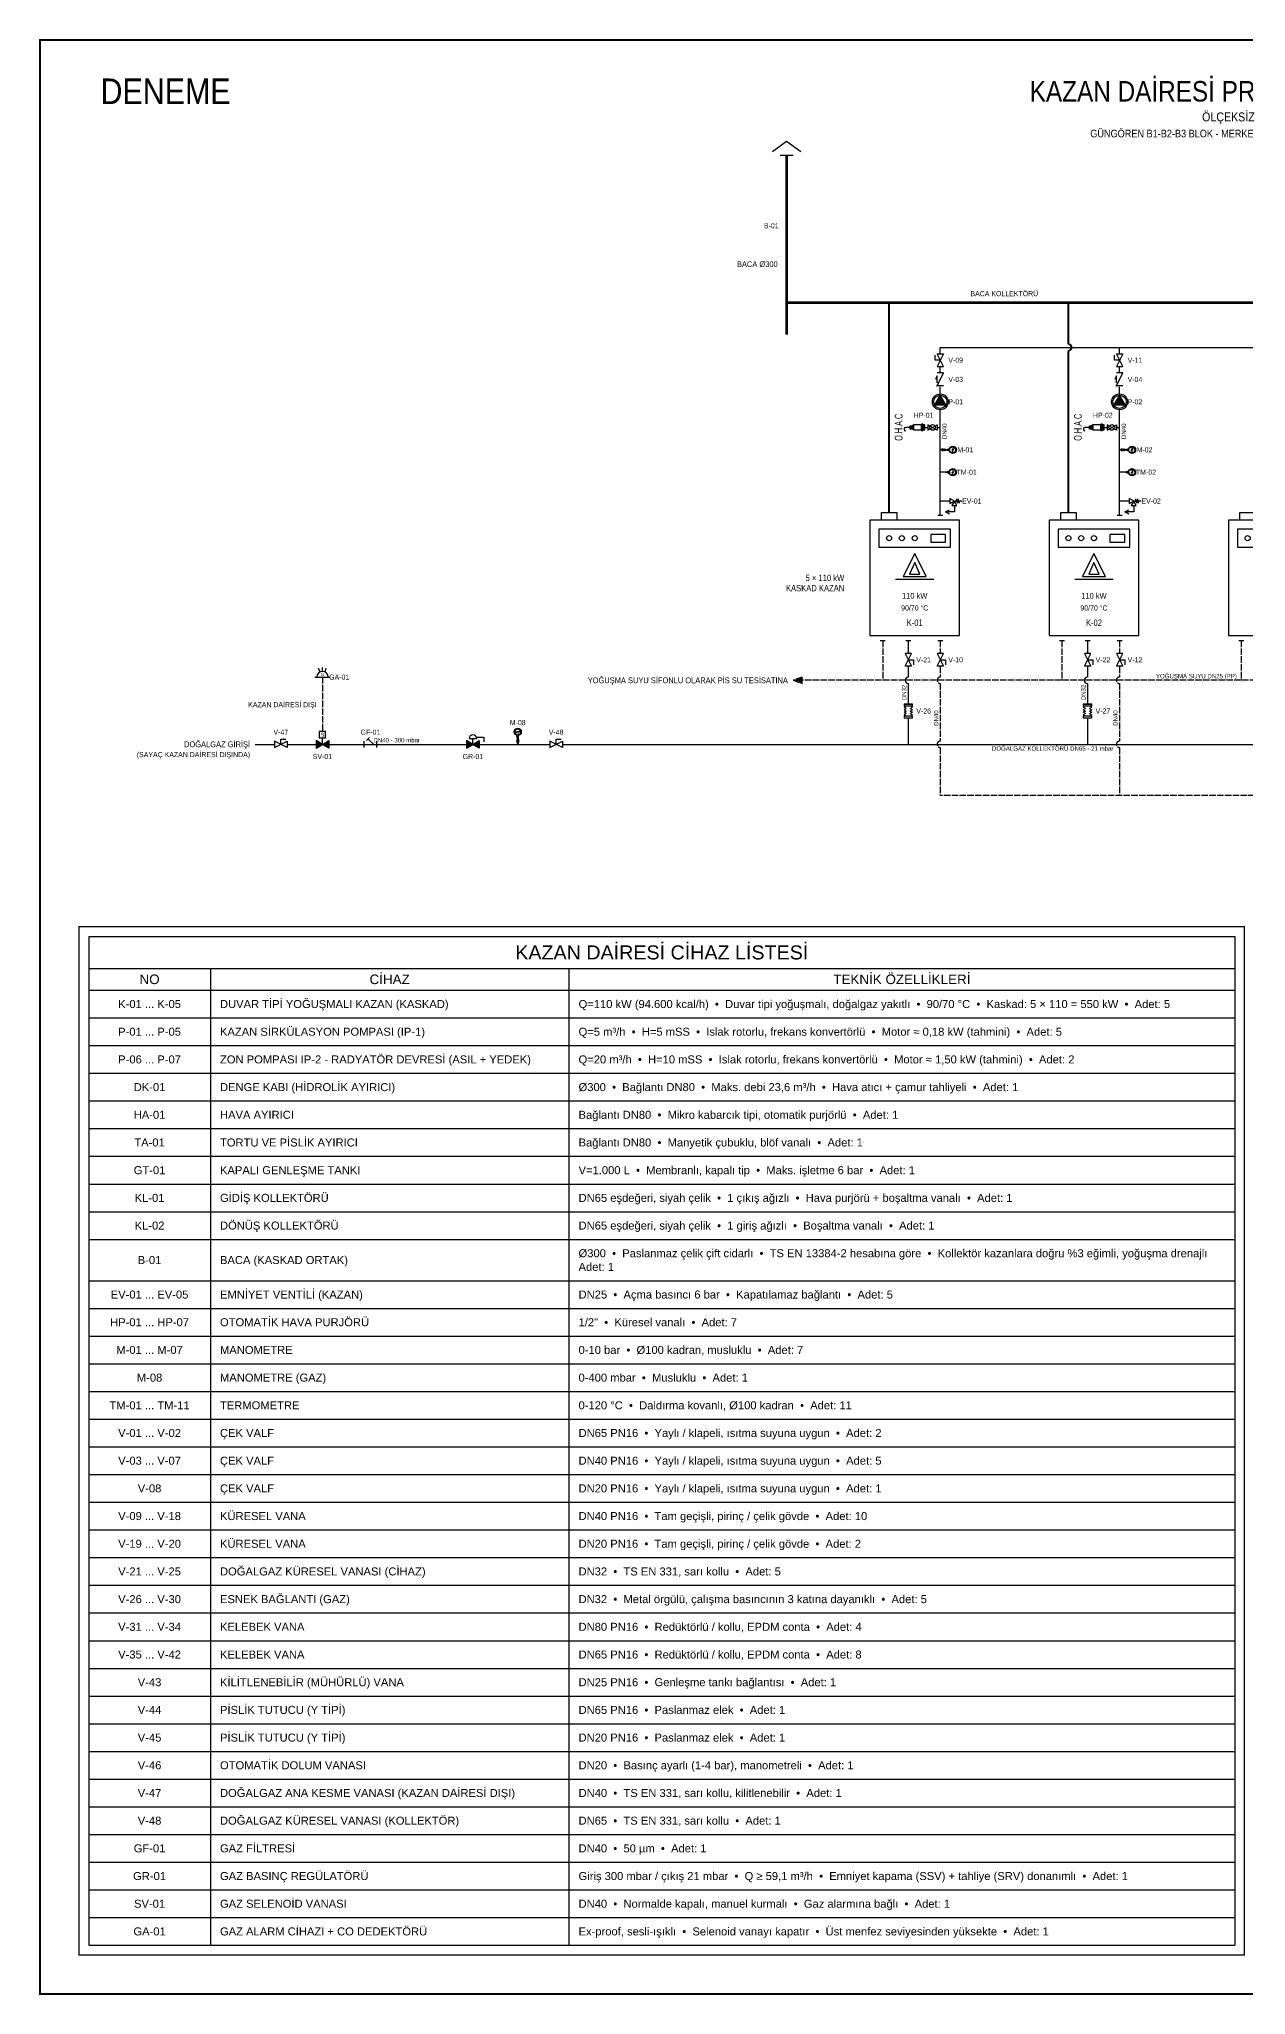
# Model space of a CAD drawing. Header units: centimetres. Extents: x -1298 to 2300, y -2123 to 932.
# Drawn here: x -1298 to 587, y -2123 to 932 of the extents above; entities that cross this region are included whole.
import ezdxf
from ezdxf.enums import TextEntityAlignment as Align

# ---------------------------------------------------------------- set-up
doc = ezdxf.new("R2010")
doc.units = ezdxf.units.CM
doc.header["$LTSCALE"] = 8
doc.linetypes.add('DASHED', pattern=[1.524, 1.27, -0.254])
for name, color, linetype in [('MTY-VANA', 1, 'Continuous'), ('ROTAS-DOGALGAZ-BORU', 2, 'Continuous'), ('ROTAS-DOGALGAZ-SEMBOL', 2, 'Continuous'), ('ROTAS-DOGALGAZ-SINYAL', 2, 'DASHED'), ('ROTAS-HESAP-BASLIK', 2, 'Continuous'), ('ROTAS-HESAP-CERCEVE', 4, 'Continuous'), ('ROTAS-HESAP-CIZGI', 1, 'Continuous'), ('ROTAS-HESAP-YAZI', 7, 'Continuous'), ('ROTAS-ISITMA-BACA', 8, 'Continuous'), ('ROTAS-ISITMA-BASLIK', 5, 'Continuous'), ('ROTAS-ISITMA-CAP', 41, 'Continuous'), ('ROTAS-ISITMA-CIHAZ', 135, 'Continuous'), ('ROTAS-ISITMA-DONUS', 30, 'DASHED'), ('ROTAS-ISITMA-ETIKET', 3, 'Continuous'), ('ROTAS-ISITMA-GIDIS', 10, 'Continuous'), ('ROTAS-ISITMA-POMPA', 30, 'Continuous'), ('ROTAS-ISITMA-VANA', 1, 'Continuous'), ('ROTAS-ISITMA-YAZI', 7, 'Continuous'), ('ROTAS-ISITMA-YOGUSMA', 6, 'DASHED'), ('ROTAS-PAFTA', 7, 'Continuous')]:
    doc.layers.add(name, color=color, linetype=linetype)
doc.styles.add('MTYCAPLT', font='arial.ttf', dxfattribs={"width": 0.65, "height": 1})
doc.styles.add('ROTAS', font='arial.ttf')

# ---------------------------------------------------------------- blocks, each defined once
blk = doc.blocks.new('ROTAS-KAZAN-DUVAR')
for p, q in [((106, 188), (114, 188)), ((40, 88), (100, 88)), ((16, -8), (24, -8)), ((56, -8), (64, -8)), ((106, -8), (114, -8))]:
    blk.add_line(p, q)
blk.add_lwpolyline([(18, 180), (18, 192), (42, 192), (42, 180)])
for points in [[(0, 0), (140, 0), (140, 180), (0, 180)], [(14, 138), (126, 138), (126, 166), (14, 166)], [(95, 146), (118, 146), (118, 158), (95, 158)], [(52, 92), (88, 92), (70, 128)], [(62, 96), (78, 96), (70, 114)]]:
    blk.add_lwpolyline(points, close=True)
for centre in [(30, 152), (50, 152), (70, 152)]:
    blk.add_circle(centre, 4)
blk = doc.blocks.new('MTY-EMNİYET VENTİLİ')
at = {"layer": 'MTY-VANA'}
for p, q in [((0, 33.7), (0, 30.3)), ((0, 22), (-4, 15)), ((-4, 15), (4, 15)), ((3.5, 29.6), (-3.5, 28.3)), ((3.5, 27), (-3.5, 28.3)), ((3.5, 27), (-3.5, 25.6)), ((0, 25), (-3.5, 25.6)), ((3.5, 29.6), (0, 30.3)), ((7, 26), (0, 22)), ((0, 22), (0, 25)), ((0, 22), (7, 18)), ((4, 15), (0, 22)), ((0, 15), (0, 0)), ((7, 18), (7, 26)), ((7, 22), (17, 22)), ((17, 8.3), (13.5, 14.3)), ((17, 22), (17, 12)), ((20.5, 14.3), (17, 8.3))]:
    blk.add_line(p, q, dxfattribs=at)
at = {"layer": 'MTY-VANA', "style": 'MTYCAPLT', "width": 0.65}
blk.add_attdef('CAP', text='', height=10, rotation=358.601, dxfattribs=at).set_placement((0.8, 6.1), align=Align.CENTER)
blk = doc.blocks.new('MTY-TERMOMETRE')
at = {"layer": 'MTY-VANA', "color": 1}
for p, q in [((-3.7, 19.8), (-4.5, 19.9)), ((-3.7, 19.2), (-4.5, 19.1)), ((-3.5, 20.5), (-4.4, 20.7)), ((-3.6, 18.6), (-4.4, 18.4)), ((-3.3, 21.1), (-4.1, 21.4)), ((-3.3, 18), (-4.1, 17.6)), ((-3, 21.6), (-3.7, 22.1)), ((-3, 17.4), (-3.7, 16.9)), ((-2.6, 22.1), (-3.2, 22.7)), ((-2.7, 19.7), (-0.6, 19.7)), ((-2.7, 19.7), (-2.7, 19.3)), ((-2.7, 19.3), (-0.6, 19.4)), ((-2.1, 22.5), (-2.6, 23.2)), ((-1.5, 22.9), (-1.9, 23.6)), ((-1.2, 12.5), (-1.2, 13.4)), ((1.2, 12.5), (-1.2, 12.5)), ((-0.9, 23.1), (-1.1, 23.9)), ((0.9, 13.5), (-0.9, 13.5)), ((-0.9, 10.9), (-0.9, 12.5)), ((0.9, 10.9), (-0.9, 10.9)), ((-0.7, 13.5), (-0.7, 14)), ((-0.5, 12.6), (-0.5, 13.4)), ((-0.5, 8.6), (-0.5, 10.9)), ((0.5, 8.6), (-0.5, 8.6)), ((-0.3, 23.2), (-0.4, 24)), ((0, 8.6), (0, 0)), ((0.4, 23.2), (0.4, 24)), ((4.5, 19.5), (0.5, 19.6)), ((0.5, 10.9), (0.5, 8.6)), ((4.5, 19.5), (0.6, 19.4)), ((0.6, 12.6), (0.6, 13.4)), ((0.7, 13.5), (0.7, 14)), ((0.9, 12.5), (0.9, 10.9)), ((1, 23.1), (1.2, 23.9)), ((1.2, 12.5), (1.2, 13.4)), ((1.6, 22.9), (2, 23.6)), ((2.1, 22.5), (2.6, 23.2)), ((2.6, 22.1), (3.2, 22.7)), ((3, 17.4), (3.7, 16.9)), ((3.1, 21.6), (3.7, 22.1)), ((3.4, 21.1), (4.1, 21.4)), ((3.4, 17.9), (4.1, 17.6)), ((3.6, 20.5), (4.4, 20.7)), ((3.6, 18.5), (4.4, 18.3)), ((3.7, 19.8), (4.5, 19.9)), ((3.7, 19.2), (4.5, 19.1))]:
    blk.add_line(p, q, dxfattribs=at)
for radius in [5.58, 5.3, 0.576]:
    blk.add_circle((0, 19.5), radius, dxfattribs=at)
for centre, radius, start, end in [((-0.9, 13), 0.576, 54.6994, 125.3066), ((-0.9, 13.1), 0.576, 234.694, 305.3013), ((0, 12.2), 1.33, 65.9035, 113.6507), ((0, 13.8), 1.33, 246.3499, 294.0971), ((0.9, 13), 0.576, 54.6934, 125.3006), ((0.9, 13.1), 0.576, 234.7001, 305.3073)]:
    blk.add_arc(centre, radius, start, end, dxfattribs=at)
at = {"layer": 'MTY-VANA', "style": 'MTYCAPLT', "width": 0.65}
blk.add_text('T', height=3, dxfattribs=at).set_placement((0, 15, 0), align=Align.CENTER)
blk.add_attdef('CAP', text='', height=1, rotation=270, dxfattribs=at).set_placement((0, 0), align=Align.CENTER)
blk = doc.blocks.new('MTY-MANOMETRE')
at = {"layer": 'MTY-VANA', "color": 1}
for p, q in [((-3.7, 19.8), (-4.5, 19.9)), ((-3.7, 19.2), (-4.5, 19.1)), ((-3.5, 20.5), (-4.4, 20.7)), ((-3.6, 18.6), (-4.4, 18.4)), ((-3.3, 21.1), (-4.1, 21.4)), ((-3.3, 18), (-4.1, 17.6)), ((-3, 21.6), (-3.7, 22.1)), ((-3, 17.4), (-3.7, 16.9)), ((-2.6, 22.1), (-3.2, 22.7)), ((-2.7, 19.7), (-0.6, 19.7)), ((-2.7, 19.7), (-2.7, 19.3)), ((-2.7, 19.3), (-0.6, 19.4)), ((-2.1, 22.5), (-2.6, 23.2)), ((-1.5, 22.9), (-1.9, 23.6)), ((-1.2, 12.5), (-1.2, 13.4)), ((1.2, 12.5), (-1.2, 12.5)), ((-0.9, 23.1), (-1.1, 23.9)), ((0.9, 13.5), (-0.9, 13.5)), ((-0.9, 10.9), (-0.9, 12.5)), ((0.9, 10.9), (-0.9, 10.9)), ((-0.7, 13.5), (-0.7, 14)), ((-0.5, 12.6), (-0.5, 13.4)), ((-0.5, 8.6), (-0.5, 10.9)), ((0.5, 8.6), (-0.5, 8.6)), ((-0.3, 23.2), (-0.4, 24)), ((0, 8.6), (0, 8)), ((0, 2.3), (0, 0)), ((0.4, 23.2), (0.4, 24)), ((4.5, 19.5), (0.5, 19.6)), ((0.5, 10.9), (0.5, 8.6)), ((4.5, 19.5), (0.6, 19.4)), ((0.6, 12.6), (0.6, 13.4)), ((0.7, 13.5), (0.7, 14)), ((0.9, 12.5), (0.9, 10.9)), ((1, 23.1), (1.2, 23.9)), ((1.2, 12.5), (1.2, 13.4)), ((1.6, 22.9), (2, 23.6)), ((2.1, 22.5), (2.6, 23.2)), ((2.6, 22.1), (3.2, 22.7)), ((3, 17.4), (3.7, 16.9)), ((3.1, 21.6), (3.7, 22.1)), ((3.4, 21.1), (4.1, 21.4)), ((3.4, 17.9), (4.1, 17.6)), ((3.6, 20.5), (4.4, 20.7)), ((3.6, 18.5), (4.4, 18.3)), ((3.7, 19.8), (4.5, 19.9)), ((3.7, 19.2), (4.5, 19.1))]:
    blk.add_line(p, q, dxfattribs=at)
at = {"layer": 'MTY-VANA'}
for p, q in [((-1.5, 7.8), (1.5, 7.8)), ((0, 5.2), (-1.5, 7.8)), ((0, 5.2), (-1.5, 2.5)), ((-1.5, 2.5), (1.5, 2.5)), ((1.5, 7.8), (0, 5.2)), ((1.5, 2.5), (0, 5.2))]:
    blk.add_line(p, q, dxfattribs=at)
at = {"layer": 'MTY-VANA', "color": 1}
for radius in [5.58, 5.3, 0.576]:
    blk.add_circle((0, 19.5), radius, dxfattribs=at)
at = {"layer": 'MTY-VANA'}
blk.add_circle((0, 5.2), 1.5, dxfattribs=at)
at = {"layer": 'MTY-VANA', "color": 1}
for centre, radius, start, end in [((-0.9, 13), 0.576, 54.6994, 125.3066), ((-0.9, 13.1), 0.576, 234.694, 305.3013), ((0, 12.2), 1.33, 65.9035, 113.6507), ((0, 13.8), 1.33, 246.3499, 294.0971), ((0.9, 13), 0.576, 54.6934, 125.3006), ((0.9, 13.1), 0.576, 234.7001, 305.3073)]:
    blk.add_arc(centre, radius, start, end, dxfattribs=at)
at = {"layer": 'MTY-VANA', "width": 0.7}
blk.add_text('M', height=3.59, dxfattribs=at).set_placement((0, 15, 0), align=Align.CENTER)
at = {"layer": 'MTY-VANA', "style": 'MTYCAPLT', "width": 0.65}
blk.add_attdef('CAP', text='', height=10, rotation=270, dxfattribs=at).set_placement((0, 0), align=Align.CENTER)
blk = doc.blocks.new('MTY-O.H.A.C')
at = {"layer": 'MTY-VANA', "color": 2}
for p, q in [((-4.5, 41.1), (-3.5, 42.6)), ((-4.5, 41.1), (4.5, 41.1)), ((-4.5, 29.2), (-4.5, 41.1)), ((-3.5, 43.1), (3.5, 43.1)), ((-3.5, 42.6), (-3.5, 43.1)), ((-3.5, 42.6), (3.5, 42.6)), ((-2.5, 47.1), (2.5, 47.1)), ((-2.5, 43.1), (-2.5, 47.1)), ((-1, 47.1), (-1, 43.1)), ((1, 47.1), (1, 43.1)), ((2.5, 47.1), (2.5, 43.1)), ((3.5, 42.6), (3.5, 43.1)), ((3.5, 42.6), (4.5, 41.1)), ((4.5, 41.1), (4.5, 29.2)), ((-5, 29.2), (5, 29.2)), ((-5, 29.2), (-5, 27.7)), ((-5, 27.7), (5, 27.7)), ((-5, 27.7), (-4, 26.2)), ((-4, 26.2), (4, 26.2)), ((-4, 26.2), (-4, 24.2)), ((-4, 24.2), (4, 24.2)), ((-2, 26.2), (-2, 24.2)), ((2, 26.2), (2, 24.2)), ((4, 26.2), (5, 27.7)), ((4, 24.2), (4, 26.2)), ((5, 27.7), (5, 29.2))]:
    blk.add_line(p, q, dxfattribs=at)
at = {"layer": 'MTY-VANA', "color": 2, "lineweight": -3}
for p, q in [((-2.4, 56.5), (-3, 56.5)), ((0, 47.1), (0, 54.1))]:
    blk.add_line(p, q, dxfattribs=at)
at = {"layer": 'MTY-VANA', "lineweight": -3}
for p, q in [((0, 24.2), (0, 19.4)), ((0, 4.8), (0, 0))]:
    blk.add_line(p, q, dxfattribs=at)
at = {"layer": 'MTY-VANA'}
for points in [[(4.2, 19.4), (-4.2, 19.4), (0, 12.1)], [(4.2, 4.8), (-4.2, 4.8), (0, 12.1)]]:
    blk.add_lwpolyline(points, close=True, dxfattribs=at)
blk.add_circle((0, 12.1), 4.46, dxfattribs=at)
at = {"layer": 'MTY-VANA', "color": 2, "lineweight": -3}
for centre, start, end in [((-3, 54.1), 90, 180), ((-2.4, 54.1), 0, 90)]:
    blk.add_arc(centre, 2.36, start, end, dxfattribs=at)
at = {"layer": 'MTY-VANA', "color": 2, "lineweight": -3, "style": 'MTYCAPLT', "width": 0.65}
blk.add_text('O.H.A.C', height=12, dxfattribs=at).set_placement((0.2, 65.1), align=Align.MIDDLE_CENTER)
at = {"layer": 'MTY-VANA', "style": 'MTYCAPLT', "width": 0.65}
blk.add_attdef('CAP', text='', height=10, rotation=270, dxfattribs=at).set_placement((0, 2.4), align=Align.CENTER)
blk = doc.blocks.new('ROTAS-POMPA')
blk.add_hatch(color=7).paths.add_polyline_path([(10.35, 0), (-4.95, 8.85), (-4.95, -8.85)])
blk.add_lwpolyline([(10.35, 0), (-4.95, 8.85), (-4.95, -8.85)], close=True)
for radius in [12.45, 10.35]:
    blk.add_circle((0, 0), radius)
blk = doc.blocks.new('MTY-CEKVALF VANA')
at = {"layer": 'MTY-VANA'}
h = blk.add_hatch(color=256, dxfattribs=at)
edge = h.paths.add_edge_path()
edge.add_arc((-10, 5), 1.41, 180, 540, ccw=False)
for p, q in [((-10, -5), (-10, 5)), ((-10, 5), (10, -5)), ((-5.6, 5), (5.6, 5)), ((5.6, 5), (0, 7.3)), ((10, -5), (10, 5))]:
    blk.add_line(p, q, dxfattribs=at)
at = {"layer": 'MTY-VANA', "style": 'MTYCAPLT', "width": 0.65}
blk.add_attdef('CAP', text='', height=10, dxfattribs=at).set_placement((-0.4, -4.9), align=Align.CENTER)
blk = doc.blocks.new('MTY-KURESEL VANA')
at = {"layer": 'MTY-VANA'}
for p, q in [((0, 0), (0, 8)), ((0, 8), (8, 8))]:
    blk.add_line(p, q, dxfattribs=at)
blk.add_lwpolyline([(-10, 5), (-10, -5), (10, 5), (10, -5), (-10, 5)], dxfattribs=at)
at = {"layer": 'MTY-VANA', "style": 'MTYCAPLT', "width": 0.65}
blk.add_attdef('CAP', text='', height=10, dxfattribs=at).set_placement((-1.1, 0), align=Align.CENTER)
blk = doc.blocks.new('MTY-ESNEK BAGLANTI')
at = {"layer": 'MTY-VANA'}
for p, q in [((-10.8, -6.7), (-10.8, 6.7)), ((-8.1, 3.1), (-6, 6.7)), ((-4, 3.1), (-6, 6.7)), ((-4, 3.1), (-2, 6.7)), ((0, 3.1), (-2, 6.7)), ((0, 3.1), (2, 6.7)), ((4, 3.1), (2, 6.7)), ((4, 3.1), (6, 6.7)), ((8.1, 3.1), (6, 6.7)), ((-8.1, -3.1), (-6, -6.7)), ((-4, -3.1), (-6, -6.7)), ((-4, -3.1), (-2, -6.7)), ((0, -3.1), (-2, -6.7)), ((0, -3.1), (2, -6.7)), ((4, -3.1), (2, -6.7)), ((4, -3.1), (6, -6.7)), ((8.1, -3.1), (6, -6.7))]:
    blk.add_line(p, q, dxfattribs=at)
for points in [[(-8.1, 6.7), (-10.8, 6.7), (-10.8, -6.7), (-8.1, -6.7)], [(10.8, 6.7), (8.1, 6.7), (8.1, -6.7), (10.8, -6.7)]]:
    blk.add_lwpolyline(points, close=True, dxfattribs=at)
at = {"layer": 'MTY-VANA', "style": 'MTYCAPLT', "width": 0.65}
blk.add_attdef('CAP', text='', height=10, dxfattribs=at).set_placement((0, 0), align=Align.CENTER)
blk = doc.blocks.new('ROTAS-REGULATOR')
for points in [[(-10, 6), (-10, -6), (0, 0)], [(10, 6), (10, -6), (0, 0)]]:
    blk.add_hatch(color=7).paths.add_polyline_path(points)
for p, q in [((-6, 9), (6, 9)), ((0, 0), (0, 9))]:
    blk.add_line(p, q)
for points in [[(-10, 6), (-10, -6), (0, 0)], [(10, 6), (10, -6), (0, 0)]]:
    blk.add_lwpolyline(points, close=True)
at = {"linetype": 'DASHED', "ltscale": 0.15}
blk.add_lwpolyline([(6, 11), (17, 11), (17, 4)], dxfattribs=at)
blk.add_arc((0, 9), 6, 0, 180)
blk = doc.blocks.new('ROTAS-SELENOID')
for points in [[(-10, 6), (-10, -6), (0, 0)], [(10, 6), (10, -6), (0, 0)]]:
    blk.add_hatch(color=7).paths.add_polyline_path(points)
blk.add_line((0, 0), (0, 10))
for points in [[(-10, 6), (-10, -6), (0, 0)], [(-5, 10), (5, 10), (5, 20), (-5, 20)], [(10, 6), (10, -6), (0, 0)]]:
    blk.add_lwpolyline(points, close=True)
at = {"style": 'ROTAS'}
blk.add_text('S', height=6, dxfattribs=at).set_placement((0, 15), align=Align.MIDDLE_CENTER)
blk = doc.blocks.new('MTY-PISLIK TUTUCU')
at = {"layer": 'MTY-VANA'}
for p, q in [((-10, -5), (-10, 5)), ((-10, 0), (10, 0)), ((10, -5), (10, 5))]:
    blk.add_line(p, q, dxfattribs=at)
at = {"layer": 'MTY-VANA', "color": 1, "ltscale": 75}
for p, q in [((-6.1, 5.8), (-1.4, 10.5)), ((5.1, 0), (-3.7, 8.1))]:
    blk.add_line(p, q, dxfattribs=at)
at = {"layer": 'MTY-VANA', "style": 'MTYCAPLT', "width": 0.65}
blk.add_attdef('CAP', text='', height=10, rotation=180, dxfattribs=at).set_placement((0, 0), align=Align.CENTER)
blk = doc.blocks.new('ROTAS-GAZ-ALARM')
for p, q in [((-12, 0), (12, 0)), ((-4, 9), (-6, 14)), ((0, 9), (0, 15)), ((4, 9), (6, 14))]:
    blk.add_line(p, q)
blk.add_arc((0, 0), 9, 0, 180)
at = {"style": 'ROTAS'}
blk.add_text('G', height=5, dxfattribs=at).set_placement((0, 4), align=Align.MIDDLE_CENTER)
blk = doc.blocks.new('ROTAS-OK')
blk.add_hatch(color=7).paths.add_polyline_path([(0, 0), (-14, 5), (-14, -5)])
blk.add_lwpolyline([(0, 0), (-14, 5), (-14, -5)], close=True)

msp = doc.modelspace()

# ---------------------------------------------------------------- linework, layer by layer
at = {"layer": 'ROTAS-DOGALGAZ-BORU'}
for points in [[(60, -8), (60, -27.5)], [(340, -8), (340, -27.5)], [(60, -129), (60, -170)], [(340, -129), (340, -170)], [(-960, -170), (-930.5, -170)], [(-909.5, -170), (-865.5, -170)], [(-844.5, -170), (-790.5, -170)], [(-769.5, -170), (-630.5, -170)], [(-609, -170), (-500.5, -170)], [(-479.5, -170), (1180, -170)]]:
    msp.add_lwpolyline(points, dxfattribs=at)
for points in [[(60, -48.5), (60, -65, 1), (60, -75), (60, -107)], [(340, -48.5), (340, -65, 1), (340, -75), (340, -107)]]:
    msp.add_lwpolyline(points, format="xyb", dxfattribs=at)
at = {"layer": 'ROTAS-DOGALGAZ-SINYAL'}
msp.add_lwpolyline([(-855, -65), (-855, -149)], dxfattribs=at)
at = {"layer": 'ROTAS-HESAP-CERCEVE', "const_width": 2}
msp.add_lwpolyline([(-1235, -2060.75), (585, -2060.75), (585, -455), (-1235, -455)], close=True, dxfattribs=at)
at = {"layer": 'ROTAS-HESAP-CIZGI'}
for p, q in [((-1220, -470), (570, -470)), ((-1220, -470), (-1220, -2045.75)), ((570, -470), (570, -2045.75)), ((-1220, -520), (570, -520)), ((-1030, -520), (-1030, -2045.75)), ((-470, -520), (-470, -2045.75)), ((-1220, -554), (570, -554)), ((-1220, -597.25), (570, -597.25)), ((-1220, -640.5), (570, -640.5)), ((-1220, -683.75), (570, -683.75)), ((-1220, -727), (570, -727)), ((-1220, -770.25), (570, -770.25)), ((-1220, -813.5), (570, -813.5)), ((-1220, -856.75), (570, -856.75)), ((-1220, -900), (570, -900)), ((-1220, -943.25), (570, -943.25)), ((-1220, -1007.75), (570, -1007.75)), ((-1220, -1051), (570, -1051)), ((-1220, -1094.25), (570, -1094.25)), ((-1220, -1137.5), (570, -1137.5)), ((-1220, -1180.75), (570, -1180.75)), ((-1220, -1224), (570, -1224)), ((-1220, -1267.25), (570, -1267.25)), ((-1220, -1310.5), (570, -1310.5)), ((-1220, -1353.75), (570, -1353.75)), ((-1220, -1397), (570, -1397)), ((-1220, -1440.25), (570, -1440.25)), ((-1220, -1483.5), (570, -1483.5)), ((-1220, -1526.75), (570, -1526.75)), ((-1220, -1570), (570, -1570)), ((-1220, -1613.25), (570, -1613.25)), ((-1220, -1656.5), (570, -1656.5)), ((-1220, -1699.75), (570, -1699.75)), ((-1220, -1743), (570, -1743)), ((-1220, -1786.25), (570, -1786.25)), ((-1220, -1829.5), (570, -1829.5)), ((-1220, -1872.75), (570, -1872.75)), ((-1220, -1916), (570, -1916)), ((-1220, -1959.25), (570, -1959.25)), ((-1220, -2002.5), (570, -2002.5)), ((-1220, -2045.75), (570, -2045.75))]:
    msp.add_line(p, q, dxfattribs=at)
at = {"layer": 'ROTAS-ISITMA-BACA'}
msp.add_line((-140, 750), (-120, 750), dxfattribs=at)
msp.add_lwpolyline([(-152, 756), (-130, 772), (-108, 756)], dxfattribs=at)
for points, const_width in [([(-130, 470), (-130, 750)], 4), ([(1150, 520), (-130, 520)], 4), ([(30, 192), (30, 520)], 3)]:
    msp.add_lwpolyline(points, dxfattribs=dict(at, const_width=const_width))
at = {"layer": 'ROTAS-ISITMA-BACA', "const_width": 3}
msp.add_lwpolyline([(310, 192), (310, 445, 1), (310, 455), (310, 520)], format="xyb", dxfattribs=at)
at = {"layer": 'ROTAS-ISITMA-DONUS'}
for points in [[(110, -8), (110, -27.5)], [(390, -8), (390, -27.5)], [(1559.5, -33.3125), (1540, -33.3125), (1540, -250), (110, -250)]]:
    msp.add_lwpolyline(points, dxfattribs=at)
for points in [[(110, -48.5), (110, -65, 1), (110, -75), (110, -165, 1), (110, -175), (110, -250)], [(390, -48.5), (390, -65, 1), (390, -75), (390, -165, 1), (390, -175), (390, -250)]]:
    msp.add_lwpolyline(points, format="xyb", dxfattribs=at)
at = {"layer": 'ROTAS-ISITMA-GIDIS'}
for points in [[(110, 440.5), (110, 450)], [(110, 450), (1490, 450), (1490, 120), (1507.5, 120)], [(390, 440.5), (390, 450)], [(110, 411.5), (110, 419.5)], [(390, 411.5), (390, 419.5)], [(110, 377.5), (110, 388.5)], [(390, 377.5), (390, 388.5)], [(110, 188), (110, 352.5)], [(390, 188), (390, 352.5)]]:
    msp.add_lwpolyline(points, dxfattribs=at)
at = {"layer": 'ROTAS-ISITMA-YOGUSMA'}
for points in [[(20, -8), (20, -70)], [(300, -8), (300, -70)], [(580, -8), (580, -70)], [(1140, -70), (-106, -70)]]:
    msp.add_lwpolyline(points, dxfattribs=at)

# ---------------------------------------------------------------- block references
at = {"layer": 'ROTAS-DOGALGAZ-SEMBOL', "rotation": 270}
for name, p in [('MTY-KURESEL VANA', (60, -38)), ('MTY-KURESEL VANA', (340, -38)), ('MTY-ESNEK BAGLANTI', (60, -118)), ('MTY-ESNEK BAGLANTI', (340, -118))]:
    msp.add_blockref(name, p, dxfattribs=at)
at = {"layer": 'ROTAS-DOGALGAZ-SEMBOL'}
for name, p in [('ROTAS-GAZ-ALARM', (-855, -65)), ('ROTAS-SELENOID', (-855, -170)), ('MTY-KURESEL VANA', (-920, -170)), ('MTY-PISLIK TUTUCU', (-780, -170)), ('ROTAS-REGULATOR', (-620, -170)), ('MTY-KURESEL VANA', (-490, -170))]:
    msp.add_blockref(name, p, dxfattribs=at)
at = {"layer": 'ROTAS-ISITMA-CIHAZ'}
for p in [(0, 0), (280, 0), (560, 0)]:
    msp.add_blockref('ROTAS-KAZAN-DUVAR', p, dxfattribs=at)
at = {"layer": 'ROTAS-ISITMA-POMPA', "rotation": 90}
for p in [(110, 365), (390, 365)]:
    msp.add_blockref('ROTAS-POMPA', p, dxfattribs=at)
at = {"layer": 'ROTAS-ISITMA-VANA'}
for name, p, rotation in [('MTY-KURESEL VANA', (110, 430), 90), ('MTY-KURESEL VANA', (390, 430), 90), ('MTY-CEKVALF VANA', (110, 400), 90), ('MTY-CEKVALF VANA', (390, 400), 90), ('MTY-O.H.A.C', (110, 325), 90), ('MTY-O.H.A.C', (390, 325), 90), ('MTY-MANOMETRE', (110, 290), 270), ('MTY-MANOMETRE', (390, 290), 270), ('MTY-TERMOMETRE', (110, 255), 270), ('MTY-TERMOMETRE', (390, 255), 270), ('MTY-EMNİYET VENTİLİ', (110, 210), 270), ('MTY-EMNİYET VENTİLİ', (390, 210), 270), ('MTY-KURESEL VANA', (110, -38), 270), ('MTY-KURESEL VANA', (390, -38), 270)]:
    msp.add_blockref(name, p, dxfattribs=dict(at, rotation=rotation))
msp.add_blockref('MTY-MANOMETRE', (-550, -170), dxfattribs=at)
at = {"layer": 'ROTAS-ISITMA-YOGUSMA', "rotation": 180}
msp.add_blockref('ROTAS-OK', (-120, -70), dxfattribs=at)

# ---------------------------------------------------------------- texts
at = {"layer": 'ROTAS-HESAP-BASLIK', "style": 'ROTAS'}
for s, height, p in [('KAZAN DAİRESİ CİHAZ LİSTESİ', 22, (-325, -495)), ('NO', 15, (-1125, -537)), ('CİHAZ', 15, (-750, -537)), ('TEKNİK ÖZELLİKLERİ', 15, (50, -537))]:
    msp.add_text(s, height=height, dxfattribs=at).set_placement(p, align=Align.MIDDLE_CENTER)
at = {"layer": 'ROTAS-HESAP-YAZI', "style": 'ROTAS'}
for s, p in [('K-01 ... K-05', (-1125, -575.625)), ('P-01 ... P-05', (-1125, -618.875)), ('P-06 ... P-07', (-1125, -662.125)), ('DK-01', (-1125, -705.375)), ('HA-01', (-1125, -748.625)), ('TA-01', (-1125, -791.875)), ('GT-01', (-1125, -835.125)), ('KL-01', (-1125, -878.375)), ('KL-02', (-1125, -921.625)), ('B-01', (-1125, -975.5)), ('EV-01 ... EV-05', (-1125, -1029.375)), ('HP-01 ... HP-07', (-1125, -1072.625)), ('M-01 ... M-07', (-1125, -1115.875)), ('M-08', (-1125, -1159.125)), ('TM-01 ... TM-11', (-1125, -1202.375)), ('V-01 ... V-02', (-1125, -1245.625)), ('V-03 ... V-07', (-1125, -1288.875)), ('V-08', (-1125, -1332.125)), ('V-09 ... V-18', (-1125, -1375.375)), ('V-19 ... V-20', (-1125, -1418.625)), ('V-21 ... V-25', (-1125, -1461.875)), ('V-26 ... V-30', (-1125, -1505.125)), ('V-31 ... V-34', (-1125, -1548.375)), ('V-35 ... V-42', (-1125, -1591.625)), ('V-43', (-1125, -1634.875)), ('V-44', (-1125, -1678.125)), ('V-45', (-1125, -1721.375)), ('V-46', (-1125, -1764.625)), ('V-47', (-1125, -1807.875)), ('V-48', (-1125, -1851.125)), ('GF-01', (-1125, -1894.375)), ('GR-01', (-1125, -1937.625)), ('SV-01', (-1125, -1980.875)), ('GA-01', (-1125, -2024.125))]:
    msp.add_text(s, height=12.5, dxfattribs=at).set_placement(p, align=Align.MIDDLE_CENTER)
for s, p in [('DUVAR TİPİ YOĞUŞMALI KAZAN (KASKAD)', (-1015, -575.625)), ('Q=110 kW (94.600 kcal/h)  •  Duvar tipi yoğuşmalı, doğalgaz yakıtlı  •  90/70 °C  •  Kaskad: 5 × 110 = 550 kW  •  Adet: 5', (-455, -575.625)), ('KAZAN SİRKÜLASYON POMPASI (IP-1)', (-1015, -618.875)), ('Q=5 m³/h  •  H=5 mSS  •  Islak rotorlu, frekans konvertörlü  •  Motor ≈ 0,18 kW (tahmini)  •  Adet: 5', (-455, -618.875)), ('ZON POMPASI IP-2 - RADYATÖR DEVRESİ (ASIL + YEDEK)', (-1015, -662.125)), ('Q=20 m³/h  •  H=10 mSS  •  Islak rotorlu, frekans konvertörlü  •  Motor ≈ 1,50 kW (tahmini)  •  Adet: 2', (-455, -662.125)), ('DENGE KABI (HİDROLİK AYIRICI)', (-1015, -705.375)), ('Ø300  •  Bağlantı DN80  •  Maks. debi 23,6 m³/h  •  Hava atıcı + çamur tahliyeli  •  Adet: 1', (-455, -705.375)), ('HAVA AYIRICI', (-1015, -748.625)), ('Bağlantı DN80  •  Mikro kabarcık tipi, otomatik purjörlü  •  Adet: 1', (-455, -748.625)), ('TORTU VE PİSLİK AYIRICI', (-1015, -791.875)), ('Bağlantı DN80  •  Manyetik çubuklu, blöf vanalı  •  Adet: 1', (-455, -791.875)), ('KAPALI GENLEŞME TANKI', (-1015, -835.125)), ('V=1.000 L  •  Membranlı, kapalı tip  •  Maks. işletme 6 bar  •  Adet: 1', (-455, -835.125)), ('GİDİŞ KOLLEKTÖRÜ', (-1015, -878.375)), ('DN65 eşdeğeri, siyah çelik  •  1 çıkış ağızlı  •  Hava purjörü + boşaltma vanalı  •  Adet: 1', (-455, -878.375)), ('DÖNÜŞ KOLLEKTÖRÜ', (-1015, -921.625)), ('DN65 eşdeğeri, siyah çelik  •  1 giriş ağızlı  •  Boşaltma vanalı  •  Adet: 1', (-455, -921.625)), ('BACA (KASKAD ORTAK)', (-1015, -975.5)), ('Ø300  •  Paslanmaz çelik çift cidarlı  •  TS EN 13384-2 hesabına göre  •  Kollektör kazanlara doğru %3 eğimli, yoğuşma drenajlı', (-455, -964.875)), ('Adet: 1', (-455, -986.125)), ('EMNİYET VENTİLİ (KAZAN)', (-1015, -1029.375)), ('DN25  •  Açma basıncı 6 bar  •  Kapatılamaz bağlantı  •  Adet: 5', (-455, -1029.375)), ('OTOMATİK HAVA PURJÖRÜ', (-1015, -1072.625)), ('1/2"  •  Küresel vanalı  •  Adet: 7', (-455, -1072.625)), ('MANOMETRE', (-1015, -1115.875)), ('0-10 bar  •  Ø100 kadran, musluklu  •  Adet: 7', (-455, -1115.875)), ('MANOMETRE (GAZ)', (-1015, -1159.125)), ('0-400 mbar  •  Musluklu  •  Adet: 1', (-455, -1159.125)), ('TERMOMETRE', (-1015, -1202.375)), ('0-120 °C  •  Daldırma kovanlı, Ø100 kadran  •  Adet: 11', (-455, -1202.375)), ('ÇEK VALF', (-1015, -1245.625)), ('DN65 PN16  •  Yaylı / klapeli, ısıtma suyuna uygun  •  Adet: 2', (-455, -1245.625)), ('ÇEK VALF', (-1015, -1288.875)), ('DN40 PN16  •  Yaylı / klapeli, ısıtma suyuna uygun  •  Adet: 5', (-455, -1288.875)), ('ÇEK VALF', (-1015, -1332.125)), ('DN20 PN16  •  Yaylı / klapeli, ısıtma suyuna uygun  •  Adet: 1', (-455, -1332.125)), ('KÜRESEL VANA', (-1015, -1375.375)), ('DN40 PN16  •  Tam geçişli, pirinç / çelik gövde  •  Adet: 10', (-455, -1375.375)), ('KÜRESEL VANA', (-1015, -1418.625)), ('DN20 PN16  •  Tam geçişli, pirinç / çelik gövde  •  Adet: 2', (-455, -1418.625)), ('DOĞALGAZ KÜRESEL VANASI (CİHAZ)', (-1015, -1461.875)), ('DN32  •  TS EN 331, sarı kollu  •  Adet: 5', (-455, -1461.875)), ('ESNEK BAĞLANTI (GAZ)', (-1015, -1505.125)), ('DN32  •  Metal örgülü, çalışma basıncının 3 katına dayanıklı  •  Adet: 5', (-455, -1505.125)), ('KELEBEK VANA', (-1015, -1548.375)), ('DN80 PN16  •  Redüktörlü / kollu, EPDM conta  •  Adet: 4', (-455, -1548.375)), ('KELEBEK VANA', (-1015, -1591.625)), ('DN65 PN16  •  Redüktörlü / kollu, EPDM conta  •  Adet: 8', (-455, -1591.625)), ('KİLİTLENEBİLİR (MÜHÜRLÜ) VANA', (-1015, -1634.875)), ('DN25 PN16  •  Genleşme tankı bağlantısı  •  Adet: 1', (-455, -1634.875)), ('PİSLİK TUTUCU (Y TİPİ)', (-1015, -1678.125)), ('DN65 PN16  •  Paslanmaz elek  •  Adet: 1', (-455, -1678.125)), ('PİSLİK TUTUCU (Y TİPİ)', (-1015, -1721.375)), ('DN20 PN16  •  Paslanmaz elek  •  Adet: 1', (-455, -1721.375)), ('OTOMATİK DOLUM VANASI', (-1015, -1764.625)), ('DN20  •  Basınç ayarlı (1-4 bar), manometreli  •  Adet: 1', (-455, -1764.625)), ('DOĞALGAZ ANA KESME VANASI (KAZAN DAİRESİ DIŞI)', (-1015, -1807.875)), ('DN40  •  TS EN 331, sarı kollu, kilitlenebilir  •  Adet: 1', (-455, -1807.875)), ('DOĞALGAZ KÜRESEL VANASI (KOLLEKTÖR)', (-1015, -1851.125)), ('DN65  •  TS EN 331, sarı kollu  •  Adet: 1', (-455, -1851.125)), ('GAZ FİLTRESİ', (-1015, -1894.375)), ('DN40  •  50 µm  •  Adet: 1', (-455, -1894.375)), ('GAZ BASINÇ REGÜLATÖRÜ', (-1015, -1937.625)), ('Giriş 300 mbar / çıkış 21 mbar  •  Q ≥ 59,1 m³/h  •  Emniyet kapama (SSV) + tahliye (SRV) donanımlı  •  Adet: 1', (-455, -1937.625)), ('GAZ SELENOİD VANASI', (-1015, -1980.875)), ('DN40  •  Normalde kapalı, manuel kurmalı  •  Gaz alarmına bağlı  •  Adet: 1', (-455, -1980.875)), ('GAZ ALARM CİHAZI + CO DEDEKTÖRÜ', (-1015, -2024.125)), ('Ex-proof, sesli-ışıklı  •  Selenoid vanayı kapatır  •  Üst menfez seviyesinden yüksekte  •  Adet: 1', (-455, -2024.125))]:
    msp.add_text(s, height=12.5, dxfattribs=at).set_placement(p, align=Align.MIDDLE_LEFT)
at = {"layer": 'ROTAS-ISITMA-BASLIK', "style": 'ROTAS', "width": 0.85}
for s, height, p in [('DENEME', 40, (-1100, 850)), ('KAZAN DAİRESİ PRENSİP ŞEMASI', 32, (560, 850)), ('ÖLÇEKSİZ', 14, (560, 810))]:
    msp.add_text(s, height=height, dxfattribs=at).set_placement(p, align=Align.MIDDLE_CENTER)
at = {"layer": 'ROTAS-ISITMA-YAZI', "style": 'ROTAS', "width": 0.85}
msp.add_text('GÜNGÖREN B1-B2-B3 BLOK - MERKEZİ ISITMA KAZAN DAİRESİ', height=12, dxfattribs=at).set_placement((560, 784), align=Align.MIDDLE_CENTER)

# ---------------------------------------------------------------- wipeouts: each hides what was drawn before it
msp.add_wipeout([(-39, 84), (-39, 96), (-97.1, 96), (-97.1, 84)])

# ---------------------------------------------------------------- next in the draw order: texts
msp.add_text('5 × 110 kW', height=10, dxfattribs=at).set_placement((-40, 90), align=Align.MIDDLE_RIGHT)

# ---------------------------------------------------------------- next in the draw order: wipeouts: each hides what was drawn before it
for points in [[(-144, 635), (-144, 645), (-163.952, 645), (-163.952, 635)], [(-143, 574.5), (-143, 585.5), (-190.441, 585.5), (-190.441, 574.5)], [(244.66, 529), (244.66, 539), (175.34, 539), (175.34, 529)], [(143.952, 425), (143.952, 435), (124, 435), (124, 425)], [(423.952, 425), (423.952, 435), (404, 435), (404, 425)], [(143.952, 395), (143.952, 405), (124, 405), (124, 395)], [(423.952, 395), (423.952, 405), (404, 405), (404, 395)], [(143.952, 360), (143.952, 370), (124, 370), (124, 360)], [(423.952, 360), (423.952, 370), (404, 370), (404, 360)], [(96, 339), (96, 349), (71.56, 349), (71.56, 339)], [(376, 339), (376, 349), (351.56, 349), (351.56, 339)], [(158.952, 285), (158.952, 295), (139, 295), (139, 285)], [(438.952, 285), (438.952, 295), (419, 295), (419, 285)], [(163.44, 250), (163.44, 260), (139, 260), (139, 250)], [(443.44, 250), (443.44, 260), (419, 260), (419, 250)], [(171.44, 205), (171.44, 215), (147, 215), (147, 205)], [(451.44, 205), (451.44, 215), (427, 215), (427, 205)], [(86.147, 56.5), (86.147, 67.5), (53.853, 67.5), (53.853, 56.5)], [(366.147, 56.5), (366.147, 67.5), (333.853, 67.5), (333.853, 56.5)], [(-816.56, -70), (-816.56, -60), (-841, -60), (-841, -70)], [(93.952, -43), (93.952, -33), (74, -33), (74, -43)], [(143.952, -43), (143.952, -33), (124, -33), (124, -43)], [(373.952, -43), (373.952, -33), (354, -33), (354, -43)], [(423.952, -43), (423.952, -33), (404, -33), (404, -43)], [(554.197, -68), (554.197, -59), (465.803, -59), (465.803, -68)], [(-127, -75.5), (-127, -64.5), (-356.205, -64.5), (-356.205, -75.5)], [(58, -80.146), (49, -80.146), (49, -97.854), (58, -97.854)], [(338, -80.146), (329, -80.146), (329, -97.854), (338, -97.854)], [(-863, -113), (-863, -103), (-945.784, -103), (-945.784, -113)], [(93.952, -123), (93.952, -113), (74, -113), (74, -123)], [(373.952, -123), (373.952, -113), (354, -113), (354, -123)], [(-910.024, -156), (-910.024, -146), (-929.976, -146), (-929.976, -156)], [(-767.78, -156), (-767.78, -146), (-792.22, -146), (-792.22, -156)], [(-540.024, -141), (-540.024, -131), (-559.976, -131), (-559.976, -141)], [(-480.024, -156), (-480.024, -146), (-499.976, -146), (-499.976, -156)], [(-967, -175.5), (-967, -164.5), (-1044.735, -164.5), (-1044.735, -175.5)], [(353.259, -181), (353.259, -172), (217.741, -172), (217.741, -181)], [(-842.78, -194), (-842.78, -184), (-867.22, -184), (-867.22, -194)], [(-607.78, -194), (-607.78, -184), (-632.22, -184), (-632.22, -194)]]:
    msp.add_wipeout(points)

# ---------------------------------------------------------------- next in the draw order: texts
at = {"layer": 'ROTAS-ISITMA-CAP', "style": 'ROTAS', "width": 0.85}
for s, p in [('YOĞUŞMA SUYU DN25 (PP)', (510, -63.5)), ('DOĞALGAZ KOLLEKTÖRÜ DN65 - 21 mbar', (285.5, -176.5))]:
    msp.add_text(s, height=7, dxfattribs=at).set_placement(p, align=Align.MIDDLE_CENTER)
for p in [(53.5, -89), (333.5, -89)]:
    msp.add_text('DN32', height=7, rotation=90, dxfattribs=at).set_placement(p, align=Align.MIDDLE_CENTER)
at = {"layer": 'ROTAS-ISITMA-ETIKET', "style": 'ROTAS', "width": 0.85}
for s, p in [('B-01', (-153.976, 640)), ('V-09', (133.976, 430)), ('V-11', (413.976, 430)), ('V-03', (133.976, 400)), ('V-04', (413.976, 400)), ('P-01', (133.976, 365)), ('P-02', (413.976, 365)), ('HP-01', (83.78, 344)), ('HP-02', (363.78, 344)), ('M-01', (148.976, 290)), ('M-02', (428.976, 290)), ('TM-01', (151.22, 255)), ('TM-02', (431.22, 255)), ('EV-01', (159.22, 210)), ('EV-02', (439.22, 210)), ('GA-01', (-828.78, -65)), ('V-21', (83.976, -38)), ('V-10', (133.976, -38)), ('V-22', (363.976, -38)), ('V-12', (413.976, -38)), ('V-26', (83.976, -118)), ('V-27', (363.976, -118)), ('V-47', (-920, -151)), ('GF-01', (-780, -151)), ('M-08', (-550, -136)), ('V-48', (-490, -151)), ('SV-01', (-855, -189)), ('GR-01', (-620, -189))]:
    msp.add_text(s, height=8, dxfattribs=at).set_placement(p, align=Align.MIDDLE_CENTER)
at = {"layer": 'ROTAS-ISITMA-YAZI', "style": 'ROTAS', "width": 0.85}
for s, height, p in [('BACA Ø300', 9, (-144, 580)), ('YOĞUŞMA SUYU SİFONLU OLARAK PİS SU TESİSATINA', 9, (-128, -70)), ('KAZAN DAİRESİ DIŞI', 8, (-864, -108)), ('DOĞALGAZ GİRİŞİ', 9, (-968, -170))]:
    msp.add_text(s, height=height, dxfattribs=at).set_placement(p, align=Align.MIDDLE_RIGHT)
for s, height, p in [('BACA KOLLEKTÖRÜ', 8, (210, 534)), ('110 kW', 9, (70, 62)), ('110 kW', 9, (350, 62))]:
    msp.add_text(s, height=height, dxfattribs=at).set_placement(p, align=Align.MIDDLE_CENTER)

# ---------------------------------------------------------------- next in the draw order: wipeouts: each hides what was drawn before it
msp.add_wipeout([(-39, 68), (-39, 80), (-108.32, 80), (-108.32, 68)])

# ---------------------------------------------------------------- next in the draw order: texts
msp.add_text('KASKAD KAZAN', height=10, dxfattribs=at).set_placement((-40, 74), align=Align.MIDDLE_RIGHT)

# ---------------------------------------------------------------- next in the draw order: wipeouts: each hides what was drawn before it
for points in [[(121, 327.854), (112, 327.854), (112, 310.146), (121, 310.146)], [(401, 327.854), (392, 327.854), (392, 310.146), (401, 310.146)], [(88.952, 38), (88.952, 48), (51.048, 48), (51.048, 38)], [(368.952, 38), (368.952, 48), (331.048, 48), (331.048, 38)], [(108, -120.146), (99, -120.146), (99, -137.854), (108, -137.854)], [(388, -120.146), (379, -120.146), (379, -137.854), (388, -137.854)], [(-967, -191), (-967, -181), (-1099.152, -181), (-1099.152, -191)], [(-708.5475, -168), (-708.5475, -159), (-769.4525, -159), (-769.4525, -168)]]:
    msp.add_wipeout(points)

# ---------------------------------------------------------------- next in the draw order: linework, layer by layer
at = {"layer": 'ROTAS-PAFTA', "const_width": 3}
msp.add_lwpolyline([(-1296, -2121.75), (2298.952, -2121.75), (2298.952, 930), (-1296, 930)], close=True, dxfattribs=at)

# ---------------------------------------------------------------- next in the draw order: texts
at = {"layer": 'ROTAS-ISITMA-CAP', "style": 'ROTAS', "width": 0.85}
for p in [(116.5, 319), (396.5, 319), (103.5, -129), (383.5, -129)]:
    msp.add_text('DN40', height=7, rotation=90, dxfattribs=at).set_placement(p, align=Align.MIDDLE_CENTER)
msp.add_text('DN40 - 300 mbar', height=7, dxfattribs=at).set_placement((-739, -163.5), align=Align.MIDDLE_CENTER)
at = {"layer": 'ROTAS-ISITMA-ETIKET', "style": 'ROTAS', "width": 0.85}
for s, p in [('K-01', (70, 20)), ('K-02', (350, 20))]:
    msp.add_text(s, height=10, dxfattribs=at).set_placement(p, align=Align.MIDDLE_CENTER)
at = {"layer": 'ROTAS-ISITMA-YAZI', "style": 'ROTAS', "width": 0.85}
for p in [(70, 43), (350, 43)]:
    msp.add_text('90/70 °C', height=8, dxfattribs=at).set_placement(p, align=Align.MIDDLE_CENTER)
msp.add_text('(SAYAÇ KAZAN DAİRESİ DIŞINDA)', height=8, dxfattribs=at).set_placement((-968, -186), align=Align.MIDDLE_RIGHT)

doc.saveas('drawing.dxf')
